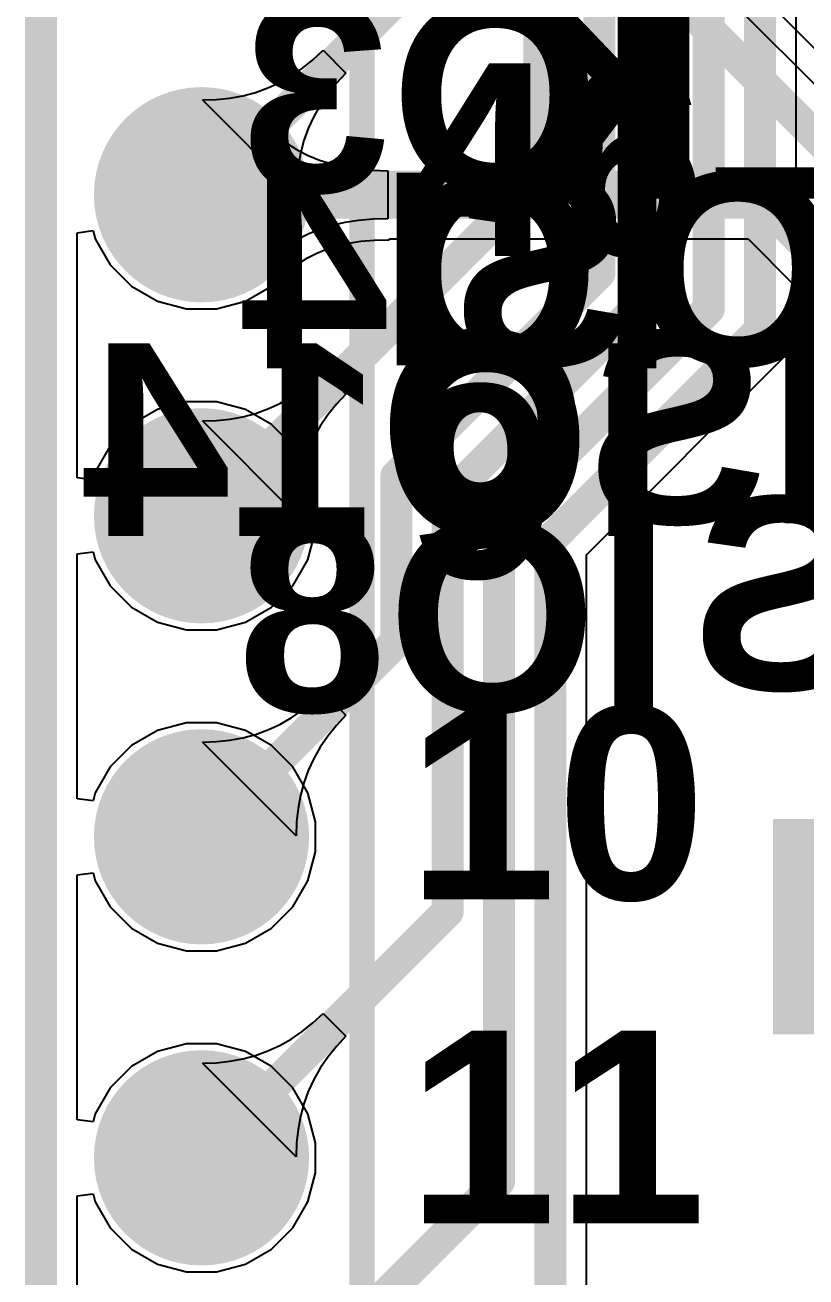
# Model space of a CAD drawing. Header units: millimetres. Extents: x 263 to 304.8, y 57.6 to 115.4.
# Drawn here: x 271.53 to 277.71, y 69.72 to 79.63 of the extents above; entities that cross this region are included whole.
import ezdxf

# ---------------------------------------------------------------- set-up
doc = ezdxf.new("R2010")
doc.units = ezdxf.units.MM
for name, color, linetype in [('BottomLayer', 5, 'Continuous'), ('BottomOverlay', 54, 'Continuous'), ('BottomSolder', 6, 'Continuous'), ('KeepOutLayer', 6, 'Continuous'), ('MultiLayer', 9, 'Continuous'), ('PadHoleLayer', 156, 'Continuous'), ('TopLayer', 1, 'Continuous'), ('TopOverlay', 2, 'Continuous'), ('TopPaste', 8, 'Continuous'), ('TopSolder', 216, 'Continuous')]:
    doc.layers.add(name, color=color, linetype=linetype)
doc.styles.add('Arial', font='arialbd.ttf', dxfattribs={"height": 0.2})

# ---------------------------------------------------------------- blocks, each defined once
blk = doc.blocks.new('KEY_1_8')
at = {"layer": 'TopLayer'}
for points in [[(-3.1, -0.75), (-3.1, 0.75), (-1.7, 0.75), (-1.7, -0.75)], [(1.7, -0.75), (1.7, 0.75), (3.1, 0.75), (3.1, -0.75)]]:
    blk.add_hatch(color=1, dxfattribs=at).paths.add_polyline_path(points)
at = {"layer": 'TopPaste'}
for points in [[(-3.1, -0.75), (-3.1, 0.75), (-1.7, 0.75), (-1.7, -0.75)], [(1.7, -0.75), (1.7, 0.75), (3.1, 0.75), (3.1, -0.75)]]:
    blk.add_hatch(color=8, dxfattribs=at).paths.add_polyline_path(points)
at = {"layer": 'TopSolder'}
for points in [[(-3.2016, -0.8516), (-3.2016, 0.8516), (-1.5984, 0.8516), (-1.5984, -0.8516)], [(1.5984, -0.8516), (1.5984, 0.8516), (3.2016, 0.8516), (3.2016, -0.8516)]]:
    blk.add_hatch(color=216, dxfattribs=at).paths.add_polyline_path(points)
at = {"layer": 'TopOverlay', "const_width": 0.2}
for points in [[(-2, -1.492), (-2, 1.5)], [(-2, 1.5), (2, 1.5)], [(2, -1.5), (2, 1.5)], [(-2.008, -1.5), (2, -1.5)]]:
    blk.add_lwpolyline(points, dxfattribs=at)
at = {"layer": 'TopOverlay'}
for points, const_width in [([(-2.05, 1.5, 1), (-1.95, 1.5, 1)], 0.1), ([(-2.05, 1.5, 1), (-1.95, 1.5, 1)], 0.1), ([(1.95, 1.5, 1), (2.05, 1.5, 1)], 0.1), ([(1.95, 1.5, 1), (2.05, 1.5, 1)], 0.1), ([(0.8519, 0, 1), (-0.8519, 0, 1)], 0.2), ([(-0.9019, 0, 1), (-0.8019, 0, 1)], 0.1), ([(0.8019, 0, 1), (0.9019, 0, 1)], 0.1), ([(-2.058, -1.5, 1), (-1.958, -1.5, 1)], 0.1), ([(-2.05, -1.492, 1), (-1.95, -1.492, 1)], 0.1), ([(1.95, -1.5, 1), (2.05, -1.5, 1)], 0.1), ([(1.95, -1.5, 1), (2.05, -1.5, 1)], 0.1)]:
    blk.add_lwpolyline(points, format="xyb", close=True, dxfattribs=dict(at, const_width=const_width))
blk = doc.blocks.new('HDR1X22_23')
at = {"layer": 'BottomLayer'}
h = blk.add_hatch(color=5, dxfattribs=at)
edge = h.paths.add_edge_path()
edge.add_arc((10.16, 0), 0.75, 0, 360)
h = blk.add_hatch(color=5, dxfattribs=at)
edge = h.paths.add_edge_path()
edge.add_arc((12.7, 0), 0.75, 0, 360)
h = blk.add_hatch(color=5, dxfattribs=at)
edge = h.paths.add_edge_path()
edge.add_arc((15.24, 0), 0.75, 0, 360)
h = blk.add_hatch(color=5, dxfattribs=at)
edge = h.paths.add_edge_path()
edge.add_arc((17.78, 0), 0.75, 0, 360)
at = {"layer": 'BottomSolder'}
h = blk.add_hatch(color=6, dxfattribs=at)
edge = h.paths.add_edge_path()
edge.add_arc((10.16, 0), 0.8516, 0, 360)
h = blk.add_hatch(color=6, dxfattribs=at)
edge = h.paths.add_edge_path()
edge.add_arc((12.7, 0), 0.8516, 0, 360)
h = blk.add_hatch(color=6, dxfattribs=at)
edge = h.paths.add_edge_path()
edge.add_arc((15.24, 0), 0.8516, 0, 360)
h = blk.add_hatch(color=6, dxfattribs=at)
edge = h.paths.add_edge_path()
edge.add_arc((17.78, 0), 0.8516, 0, 360)
at = {"layer": 'MultiLayer'}
h = blk.add_hatch(color=9, dxfattribs=at)
edge = h.paths.add_edge_path()
edge.add_arc((10.16, 0), 0.75, 0, 360)
h = blk.add_hatch(color=9, dxfattribs=at)
edge = h.paths.add_edge_path()
edge.add_arc((12.7, 0), 0.75, 0, 360)
h = blk.add_hatch(color=9, dxfattribs=at)
edge = h.paths.add_edge_path()
edge.add_arc((15.24, 0), 0.75, 0, 360)
h = blk.add_hatch(color=9, dxfattribs=at)
edge = h.paths.add_edge_path()
edge.add_arc((17.78, 0), 0.75, 0, 360)
at = {"layer": 'PadHoleLayer'}
h = blk.add_hatch(color=156, dxfattribs=at)
edge = h.paths.add_edge_path()
edge.add_arc((10.16, 0), 0.45, 0, 360)
h = blk.add_hatch(color=156, dxfattribs=at)
edge = h.paths.add_edge_path()
edge.add_arc((12.7, 0), 0.45, 0, 360)
h = blk.add_hatch(color=156, dxfattribs=at)
edge = h.paths.add_edge_path()
edge.add_arc((15.24, 0), 0.45, 0, 360)
h = blk.add_hatch(color=156, dxfattribs=at)
edge = h.paths.add_edge_path()
edge.add_arc((17.78, 0), 0.45, 0, 360)
at = {"layer": 'TopLayer'}
h = blk.add_hatch(color=1, dxfattribs=at)
edge = h.paths.add_edge_path()
edge.add_arc((10.16, 0), 0.75, 0, 360)
h = blk.add_hatch(color=1, dxfattribs=at)
edge = h.paths.add_edge_path()
edge.add_arc((12.7, 0), 0.75, 0, 360)
h = blk.add_hatch(color=1, dxfattribs=at)
edge = h.paths.add_edge_path()
edge.add_arc((15.24, 0), 0.75, 0, 360)
h = blk.add_hatch(color=1, dxfattribs=at)
edge = h.paths.add_edge_path()
edge.add_arc((17.78, 0), 0.75, 0, 360)
at = {"layer": 'TopSolder'}
h = blk.add_hatch(color=216, dxfattribs=at)
edge = h.paths.add_edge_path()
edge.add_arc((10.16, 0), 0.8516, 0, 360)
h = blk.add_hatch(color=216, dxfattribs=at)
edge = h.paths.add_edge_path()
edge.add_arc((12.7, 0), 0.8516, 0, 360)
h = blk.add_hatch(color=216, dxfattribs=at)
edge = h.paths.add_edge_path()
edge.add_arc((15.24, 0), 0.8516, 0, 360)
h = blk.add_hatch(color=216, dxfattribs=at)
edge = h.paths.add_edge_path()
edge.add_arc((17.78, 0), 0.8516, 0, 360)
at = {"layer": 'TopOverlay', "const_width": 0.2}
for points in [[(0.635, 1.27), (54.61, 1.27)], [(-1.27, -1.27), (54.61, -1.27)]]:
    blk.add_lwpolyline(points, dxfattribs=at)

msp = doc.modelspace()

# ---------------------------------------------------------------- linework, layer by layer
at = {"layer": 'BottomLayer'}
for p, q in [((274.148, 83.0668), (280.0123, 77.2025)), ((278.802, 78.1291), (275.9069, 81.0242)), ((273.4586, 77.7578), (273.4586, 78.8078)), ((273.4586, 78.8078), (273.527, 78.7442)), ((273.527, 78.7442), (273.6011, 78.6874)), ((273.6011, 78.6874), (273.6809, 78.6372)), ((273.6809, 78.6372), (273.7664, 78.5937)), ((273.7664, 78.5937), (273.8575, 78.5569)), ((273.8575, 78.5569), (273.9543, 78.5268)), ((273.9543, 78.5268), (274.0568, 78.5034)), ((274.0568, 78.5034), (274.165, 78.4867)), ((274.165, 78.4867), (274.2789, 78.4766)), ((274.2789, 78.4766), (274.3984, 78.4733)), ((274.3984, 78.4733), (274.3984, 78.0923)), ((274.0568, 78.0622), (273.9543, 78.0388)), ((274.165, 78.0789), (274.0568, 78.0622)), ((274.2789, 78.0889), (274.165, 78.0789)), ((274.3984, 78.0923), (274.2789, 78.0889)), ((271.9379, 77.982), (272.0649, 77.9988)), ((271.9379, 76.0435), (271.9379, 77.982)), ((272.0649, 77.9988), (272.0821, 77.9345)), ((273.7664, 77.9719), (273.6809, 77.9284)), ((273.8575, 78.0087), (273.7664, 77.9719)), ((273.9543, 78.0388), (273.8575, 78.0087)), ((272.0821, 77.9345), (272.2009, 77.7287)), ((273.6011, 77.8782), (273.527, 77.8214)), ((273.6809, 77.9284), (273.6011, 77.8782)), ((273.913, 77.8532), (273.9972, 77.8794)), ((273.9972, 77.8794), (274.0878, 77.9001)), ((274.0878, 77.9001), (274.1849, 77.9151)), ((274.1849, 77.9151), (274.2884, 77.9242)), ((274.2884, 77.9242), (274.403, 77.9274)), ((274.403, 77.9274), (274.4159, 77.9332)), ((274.4159, 77.9332), (277.2486, 77.9332)), ((277.2486, 77.9332), (277.6091, 77.5727)), ((273.527, 77.8214), (273.4586, 77.7578)), ((273.6954, 77.7427), (273.7624, 77.7848)), ((273.7624, 77.7848), (273.8348, 77.8216)), ((273.8348, 77.8216), (273.913, 77.8532)), ((272.2009, 77.7287), (272.3689, 77.5607)), ((273.5709, 77.6369), (273.6336, 77.6952)), ((273.6336, 77.6952), (273.6954, 77.7427)), ((272.3689, 77.5607), (272.5747, 77.4419)), ((273.2713, 77.4419), (273.4771, 77.5607)), ((273.4771, 77.5607), (273.5429, 77.6266)), ((273.5429, 77.6266), (273.5709, 77.6369)), ((277.6091, 77.5727), (277.6619, 77.4453)), ((272.5747, 77.4419), (272.8042, 77.3804)), ((272.8042, 77.3804), (273.0418, 77.3804)), ((273.0418, 77.3804), (273.2713, 77.4419)), ((277.6619, 77.4453), (277.7751, 77.3321)), ((272.5747, 76.5837), (272.3689, 76.4649)), ((272.8042, 76.6452), (272.5747, 76.5837)), ((273.0418, 76.6452), (272.8042, 76.6452)), ((273.2713, 76.5837), (273.0418, 76.6452)), ((273.4771, 76.4649), (273.2713, 76.5837)), ((272.3689, 76.4649), (272.2009, 76.2969)), ((273.6451, 76.2969), (273.4771, 76.4649)), ((272.2009, 76.2969), (272.0821, 76.0911)), ((273.7639, 76.0911), (273.6451, 76.2969)), ((272.0821, 76.0911), (272.0649, 76.0268)), ((273.8254, 75.8616), (273.7639, 76.0911)), ((272.0649, 76.0268), (271.9379, 76.0435)), ((273.8254, 75.624), (273.8254, 75.8616)), ((273.7639, 75.3945), (273.8254, 75.624)), ((271.9379, 75.442), (272.0649, 75.4588)), ((271.9379, 73.5035), (271.9379, 75.442)), ((272.0649, 75.4588), (272.0821, 75.3945)), ((272.0821, 75.3945), (272.2009, 75.1887)), ((273.6451, 75.1887), (273.7639, 75.3945)), ((272.2009, 75.1887), (272.3689, 75.0207)), ((273.4771, 75.0207), (273.6451, 75.1887)), ((272.3689, 75.0207), (272.5747, 74.9019)), ((273.2713, 74.9019), (273.4771, 75.0207)), ((272.5747, 74.9019), (272.8042, 74.8404)), ((273.0418, 74.8404), (273.2713, 74.9019)), ((272.8042, 74.8404), (273.0418, 74.8404)), ((272.8042, 74.1052), (272.5747, 74.0437)), ((273.0418, 74.1052), (272.8042, 74.1052)), ((273.2713, 74.0437), (273.0418, 74.1052)), ((272.5747, 74.0437), (272.3689, 73.9249)), ((273.4771, 73.9249), (273.2713, 74.0437)), ((272.3689, 73.9249), (272.2009, 73.7569)), ((273.6451, 73.7569), (273.4771, 73.9249)), ((272.2009, 73.7569), (272.0821, 73.5511)), ((273.7639, 73.5511), (273.6451, 73.7569)), ((272.0649, 73.4868), (271.9379, 73.5035)), ((272.0821, 73.5511), (272.0649, 73.4868)), ((273.8254, 73.3216), (273.7639, 73.5511)), ((273.8254, 73.084), (273.8254, 73.3216)), ((273.7639, 72.8545), (273.8254, 73.084)), ((271.9379, 72.902), (272.0649, 72.9188)), ((272.0649, 72.9188), (272.0821, 72.8545)), ((271.9379, 70.9635), (271.9379, 72.902)), ((272.0821, 72.8545), (272.2009, 72.6487)), ((273.6451, 72.6487), (273.7639, 72.8545)), ((272.2009, 72.6487), (272.3689, 72.4807)), ((273.4771, 72.4807), (273.6451, 72.6487)), ((272.3689, 72.4807), (272.5747, 72.3619)), ((273.2713, 72.3619), (273.4771, 72.4807)), ((272.5747, 72.3619), (272.8042, 72.3004)), ((273.0418, 72.3004), (273.2713, 72.3619)), ((272.8042, 72.3004), (273.0418, 72.3004)), ((272.8042, 71.5652), (272.5747, 71.5037)), ((273.0418, 71.5652), (272.8042, 71.5652)), ((273.2713, 71.5037), (273.0418, 71.5652)), ((272.5747, 71.5037), (272.3689, 71.3849)), ((273.4771, 71.3849), (273.2713, 71.5037)), ((272.3689, 71.3849), (272.2009, 71.2169)), ((273.6451, 71.2169), (273.4771, 71.3849)), ((272.2009, 71.2169), (272.0821, 71.0111)), ((273.7639, 71.0111), (273.6451, 71.2169)), ((272.0649, 70.9468), (271.9379, 70.9635)), ((272.0821, 71.0111), (272.0649, 70.9468)), ((273.8254, 70.7816), (273.7639, 71.0111)), ((273.8254, 70.544), (273.8254, 70.7816)), ((273.7639, 70.3145), (273.8254, 70.544)), ((271.9379, 70.362), (272.0649, 70.3788)), ((271.9379, 68.4235), (271.9379, 70.362)), ((272.0649, 70.3788), (272.0821, 70.3145)), ((272.0821, 70.3145), (272.2009, 70.1087)), ((273.6451, 70.1087), (273.7639, 70.3145)), ((272.2009, 70.1087), (272.3689, 69.9407)), ((273.4771, 69.9407), (273.6451, 70.1087)), ((272.3689, 69.9407), (272.5747, 69.8219)), ((273.2713, 69.8219), (273.4771, 69.9407)), ((272.5747, 69.8219), (272.8042, 69.7604)), ((272.8042, 69.7604), (273.0418, 69.7604)), ((273.0418, 69.7604), (273.2713, 69.8219))]:
    msp.add_line(p, q, dxfattribs=at)
for points, const_width in [([(275.7054, 80.8228), (278.6006, 77.9277)], 0.254), ([(272.923, 78.2828), (277.3934, 78.2828)], 0.381), ([(277.3934, 78.2828), (278.003, 77.6732)], 0.381)]:
    msp.add_lwpolyline(points, dxfattribs=dict(at, const_width=const_width))
at = {"layer": 'BottomLayer', "const_width": 0.1905}
for points in [[(272.8277, 78.2828, 1), (273.0183, 78.2828, 1)], [(277.2982, 78.2828, 1), (277.4887, 78.2828, 1)], [(277.2982, 78.2828, 1), (277.4887, 78.2828, 1)]]:
    msp.add_lwpolyline(points, format="xyb", close=True, dxfattribs=at)
at = {"layer": 'KeepOutLayer', "const_width": 0.254}
msp.add_lwpolyline([(271.653, 59.2382), (271.653, 115.2906)], dxfattribs=at)
at = {"layer": 'TopLayer'}
for p, q in [((277.6291, 78.048), (277.6291, 84.8604)), ((273.7205, 79.2824), (273.8049, 79.35)), ((273.8049, 79.35), (273.8862, 79.4256)), ((273.8862, 79.4256), (274.0658, 79.246)), ((273.6329, 79.2229), (273.7205, 79.2824)), ((274.0658, 79.246), (273.9902, 79.1647)), ((273.4481, 79.1282), (273.542, 79.1715)), ((273.542, 79.1715), (273.6329, 79.2229)), ((273.9902, 79.1647), (273.9226, 79.0803)), ((273.0404, 79.0357), (273.1471, 79.0467)), ((273.1471, 79.0467), (273.2506, 79.0658)), ((273.2506, 79.0658), (273.3509, 79.0929)), ((273.3509, 79.0929), (273.4481, 79.1282)), ((273.9226, 79.0803), (273.8631, 78.9926)), ((272.9305, 79.0328), (273.0404, 79.0357)), ((273.673, 78.2903), (272.9305, 79.0328)), ((273.8631, 78.9926), (273.8117, 78.9018)), ((273.8117, 78.9018), (273.7684, 78.8079)), ((273.7684, 78.8079), (273.7331, 78.7107)), ((273.7331, 78.7107), (273.706, 78.6104)), ((273.706, 78.6104), (273.6869, 78.5069)), ((273.6869, 78.5069), (273.6759, 78.4002)), ((273.6759, 78.4002), (273.673, 78.2903)), ((277.7561, 77.9954), (277.6291, 78.048)), ((277.6291, 77.2984), (277.7561, 77.351)), ((277.6291, 77.2116), (277.6291, 77.2984)), ((277.6074, 77.1026), (277.6291, 77.2116)), ((277.6291, 77.2116), (277.6291, 77.2116)), ((277.5456, 77.0102), (277.6074, 77.1026)), ((275.9692, 75.4337), (277.5456, 77.0102)), ((277.5456, 77.0102), (277.5456, 77.0102)), ((273.8049, 76.81), (273.8862, 76.8856)), ((273.8862, 76.8856), (274.0658, 76.706)), ((273.7205, 76.7424), (273.8049, 76.81)), ((273.542, 76.6315), (273.6329, 76.6829)), ((273.6329, 76.6829), (273.7205, 76.7424)), ((274.0658, 76.706), (273.9902, 76.6247)), ((273.3509, 76.5529), (273.4481, 76.5882)), ((273.4481, 76.5882), (273.542, 76.6315)), ((273.9902, 76.6247), (273.9226, 76.5403)), ((272.9305, 76.4928), (273.0404, 76.4957)), ((273.673, 75.7503), (272.9305, 76.4928)), ((273.0404, 76.4957), (273.1471, 76.5067)), ((273.1471, 76.5067), (273.2506, 76.5258)), ((273.2506, 76.5258), (273.3509, 76.5529)), ((273.9226, 76.5403), (273.8631, 76.4526)), ((273.8631, 76.4526), (273.8117, 76.3618)), ((273.8117, 76.3618), (273.7684, 76.2679)), ((273.7684, 76.2679), (273.7331, 76.1707)), ((273.7331, 76.1707), (273.706, 76.0704)), ((273.706, 76.0704), (273.6869, 75.9669)), ((273.6869, 75.9669), (273.6759, 75.8602)), ((273.6759, 75.8602), (273.673, 75.7503)), ((275.9692, 68.3441), (275.9692, 75.4337)), ((273.8049, 74.27), (273.8862, 74.3456)), ((273.8862, 74.3456), (274.0658, 74.166)), ((273.6329, 74.1429), (273.7205, 74.2024)), ((273.7205, 74.2024), (273.8049, 74.27)), ((273.4481, 74.0482), (273.542, 74.0915)), ((273.542, 74.0915), (273.6329, 74.1429)), ((274.0658, 74.166), (273.9902, 74.0847)), ((273.2506, 73.9858), (273.3509, 74.0129)), ((273.3509, 74.0129), (273.4481, 74.0482)), ((273.9226, 74.0003), (273.8631, 73.9126)), ((273.9902, 74.0847), (273.9226, 74.0003)), ((272.9305, 73.9528), (273.0404, 73.9557)), ((273.673, 73.2103), (272.9305, 73.9528)), ((273.0404, 73.9557), (273.1471, 73.9667)), ((273.1471, 73.9667), (273.2506, 73.9858)), ((273.8631, 73.9126), (273.8117, 73.8218)), ((273.8117, 73.8218), (273.7684, 73.7279)), ((273.7684, 73.7279), (273.7331, 73.6307)), ((273.7331, 73.6307), (273.706, 73.5304)), ((273.706, 73.5304), (273.6869, 73.4268)), ((273.6869, 73.4268), (273.6759, 73.3202)), ((273.6759, 73.3202), (273.673, 73.2103)), ((273.7205, 71.6624), (273.8049, 71.73)), ((273.8049, 71.73), (273.8862, 71.8056)), ((273.8862, 71.8056), (274.0658, 71.626)), ((273.6329, 71.6029), (273.7205, 71.6624)), ((274.0658, 71.626), (273.9902, 71.5447)), ((273.4481, 71.5082), (273.542, 71.5515)), ((273.542, 71.5515), (273.6329, 71.6029)), ((273.9902, 71.5447), (273.9226, 71.4603)), ((273.0404, 71.4157), (273.1471, 71.4267)), ((273.1471, 71.4267), (273.2506, 71.4458)), ((273.2506, 71.4458), (273.3509, 71.4729)), ((273.3509, 71.4729), (273.4481, 71.5082)), ((273.9226, 71.4603), (273.8631, 71.3726)), ((272.9305, 71.4128), (273.0404, 71.4157)), ((273.673, 70.6703), (272.9305, 71.4128)), ((273.8631, 71.3726), (273.8117, 71.2818)), ((273.8117, 71.2818), (273.7684, 71.1879)), ((273.7684, 71.1879), (273.7331, 71.0907)), ((273.7331, 71.0907), (273.706, 70.9904)), ((273.706, 70.9904), (273.6869, 70.8869)), ((273.6869, 70.8869), (273.6759, 70.7802)), ((273.6759, 70.7802), (273.673, 70.6703))]:
    msp.add_line(p, q, dxfattribs=at)
at = {"layer": 'TopLayer', "const_width": 0.254}
for points in [[(275.5968, 78.4166), (275.5968, 85.8401)], [(276.0726, 77.6642), (276.0726, 85.6765)], [(276.5314, 77.5483), (276.5314, 85.3805)], [(276.9378, 77.3799), (276.9378, 85.1678)], [(277.3442, 77.2116), (277.3442, 84.9784)], [(272.923, 78.2828), (275.1904, 80.5502)], [(272.923, 75.7428), (275.5968, 78.4166)], [(274.4651, 76.0567), (276.0726, 77.6642)], [(274.8715, 75.8884), (276.5314, 77.5483)], [(275.2779, 75.7201), (276.9378, 77.3799)], [(275.6843, 75.5517), (277.3442, 77.2116)], [(274.4651, 74.7449), (274.4651, 76.0567)], [(274.8715, 72.6113), (274.8715, 75.8884)], [(275.2779, 70.4777), (275.2779, 75.7201)], [(275.6843, 68.3441), (275.6843, 75.5517)], [(272.923, 73.2028), (274.4651, 74.7449)], [(272.923, 70.6628), (274.8715, 72.6113)], [(272.923, 68.1228), (275.2779, 70.4777)]]:
    msp.add_lwpolyline(points, dxfattribs=at)
at = {"layer": 'TopLayer', "const_width": 0.127}
for points in [[(275.5333, 78.4166, 1), (275.6603, 78.4166, 1)], [(275.5333, 78.4166, 1), (275.6603, 78.4166, 1)], [(272.8595, 78.2828, 1), (272.9865, 78.2828, 1)], [(276.0091, 77.6642, 1), (276.1361, 77.6642, 1)], [(276.0091, 77.6642, 1), (276.1361, 77.6642, 1)], [(276.4679, 77.5483, 1), (276.5949, 77.5483, 1)], [(276.4679, 77.5483, 1), (276.5949, 77.5483, 1)], [(276.8743, 77.3799, 1), (277.0013, 77.3799, 1)], [(276.8743, 77.3799, 1), (277.0013, 77.3799, 1)], [(277.2807, 77.2116, 1), (277.4077, 77.2116, 1)], [(277.2807, 77.2116, 1), (277.4077, 77.2116, 1)], [(274.4016, 76.0567, 1), (274.5286, 76.0567, 1)], [(274.4016, 76.0567, 1), (274.5286, 76.0567, 1)], [(274.808, 75.8884, 1), (274.935, 75.8884, 1)], [(274.808, 75.8884, 1), (274.935, 75.8884, 1)], [(272.8595, 75.7428, 1), (272.9865, 75.7428, 1)], [(275.2144, 75.7201, 1), (275.3414, 75.7201, 1)], [(275.2144, 75.7201, 1), (275.3414, 75.7201, 1)], [(275.6208, 75.5517, 1), (275.7478, 75.5517, 1)], [(275.6208, 75.5517, 1), (275.7478, 75.5517, 1)], [(274.4016, 74.7449, 1), (274.5286, 74.7449, 1)], [(274.4016, 74.7449, 1), (274.5286, 74.7449, 1)], [(272.8595, 73.2028, 1), (272.9865, 73.2028, 1)], [(274.808, 72.6113, 1), (274.935, 72.6113, 1)], [(274.808, 72.6113, 1), (274.935, 72.6113, 1)], [(272.8595, 70.6628, 1), (272.9865, 70.6628, 1)], [(275.2144, 70.4777, 1), (275.3414, 70.4777, 1)], [(275.2144, 70.4777, 1), (275.3414, 70.4777, 1)]]:
    msp.add_lwpolyline(points, format="xyb", close=True, dxfattribs=at)

# ---------------------------------------------------------------- block references
at = {"rotation": 90}
msp.add_blockref('HDR1X22_23', (272.923, 60.5028), dxfattribs=at)
msp.add_blockref('KEY_1_8', (280.6468, 72.4912))

# ---------------------------------------------------------------- texts
at = {"layer": 'BottomOverlay', "style": 'Arial', "text_generation_flag": 2}
for s, p in [('IO3', (276.665, 78.3068)), ('SD_CLK', (283.9062, 78.253)), ('IO4', (276.665, 76.9098)), ('SD_MOSI', (283.9062, 76.9322)), ('SD_MISO', (283.9062, 75.6819)), ('IO14', (276.593, 75.5833)), ('SD_CS', (283.9062, 74.3668)), ('IO8', (276.6396, 74.192))]:
    msp.add_text(s, height=1.524, dxfattribs=at).set_placement(p)
at = {"layer": 'TopOverlay', "style": 'Arial'}
for s, p in [('46', (274.5486, 77.7979)), ('9', (274.5486, 75.2527)), ('10', (274.5486, 72.7076)), ('11', (274.5486, 70.1442))]:
    msp.add_text(s, height=1.524, rotation=360, dxfattribs=at).set_placement(p)

doc.saveas('drawing.dxf')
